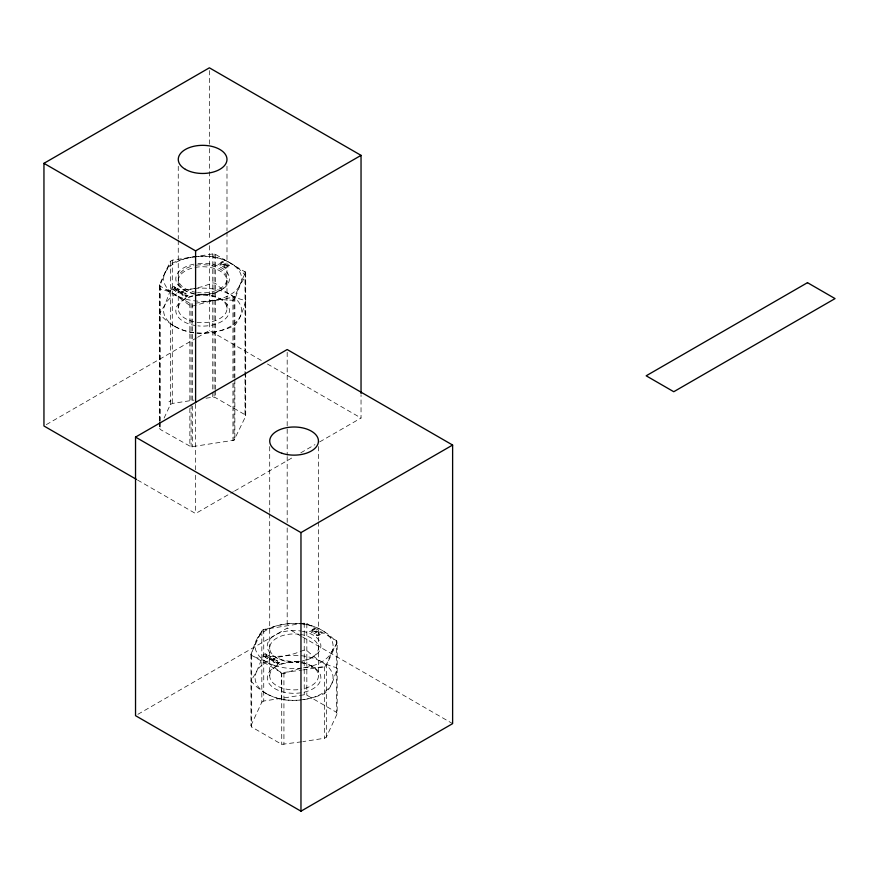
<?xml version="1.0" encoding="UTF-8"?>
<svg xmlns="http://www.w3.org/2000/svg" width="879" height="879" viewBox="0 0 879 879"><rect width="100%" height="100%" fill="white"/><g stroke="black" fill="none" stroke-linecap="round" stroke-linejoin="round"><path stroke-width="0.66" stroke-dasharray="4.39 3.3" d="M223.936 267.04L224.42 266.425L224.804 267.04A1.22 0.703 0 0 0 225.101 267.798L227.265 267.71L227.331 266.502A1.45 0.835 0 0 0 226.342 266.249L225.529 265.908L228.43 264.766L230.792 266.128L228.342 265.359L226.804 265.941L228.584 266.908L227.606 268.205A2.384 1.373 0 0 1 226.441 268.458L224.123 267.677A1.956 1.132 0 0 1 223.936 267.04M159.528 421.107L159.528 284.653L170.372 261.283L172.284 260.184L196.577 256.426M245.702 372.542L245.702 416.206L234.034 440.203L191.117 446.84L160.231 429.435L159.528 427.93L160.67 425.469M164.098 418.085L170.372 404.56L170.372 261.283M234.858 378.179L234.858 296.311L245.527 272.16L215.377 254.328L212.762 253.921L197.929 256.218M301.475 741.821L281.73 744.359L251.691 727.021L250.987 725.516L250.987 653.877L261.832 630.507L263.744 629.397L304.222 623.145L306.837 623.541L336.47 640.648L337.162 642.164L337.162 713.792L326.318 737.162L324.406 738.272L302.826 741.612M250.987 725.516L261.832 702.145L261.832 630.507M326.318 737.162L326.318 665.524L337.162 642.164M195.171 303.255L232.946 297.41L234.858 296.311M168.966 401.802L170.878 400.703M183.667 299.695L185.392 298.662M219.849 290.773L221.574 289.74M275.127 666.886L276.841 665.853M311.309 657.964L313.034 656.932M46.312 424.623L196.391 337.986M197.566 337.305L209.389 330.482L262.7 361.258M170.372 404.56L172.284 403.45L193.874 400.11M137.542 480.033L195.599 513.545L233.407 491.713M234.594 491.031L293.674 456.915M300.772 452.828L314.946 444.642M319.67 441.906L361.038 418.03L361.038 394.77M137.904 714.308L287.18 628.122L301.365 636.308M261.832 702.145L263.744 701.035L304.222 694.773L306.837 695.179L336.47 712.287L337.162 713.792M302.826 669.974L324.406 666.634L326.318 665.524M206.016 398.231L212.762 397.187L215.377 397.594L245.01 414.701L245.702 416.206M250.987 653.877L251.691 655.382L281.73 672.732L301.475 670.183M166.757 289.927L168.845 290.048L191.117 306.452L212.707 300.541L222.805 299.706L232.946 300.288L234.858 299.19L240.286 284.62L245.702 275.819C235.583 263.381 219.014 255.328 202.62 256.218C191.556 256.723 180.206 258.964 170.372 264.172C164.889 270.93 162.285 279.412 159.528 287.532L160.231 289.048L167.658 291.18L175.042 294.718A38.995 22.513 0 0 0 239.264 286.499A38.995 22.513 0 0 0 199.225 256.371A38.995 22.513 0 0 0 168.845 290.048M159.528 284.653L160.231 286.158L189.864 303.266L192.479 303.673L192.479 400.549M281.324 673.347L283.928 673.754L294.08 670.029L304.167 667.732L325.494 667.007L331.746 651.822L337.162 643.021C327.043 630.573 310.474 622.519 294.08 623.42C283.016 623.925 271.666 626.156 261.832 631.364C256.349 638.121 253.745 646.614 250.987 654.734L251.691 656.239C263.129 658.613 272.962 665.436 281.324 673.347L281.324 699.42C295.86 701.871 310.924 699.354 324.406 693.564C332.108 688.202 333.745 677.291 337.162 669.095L336.47 667.579C325.021 665.216 315.198 658.382 306.837 650.471L304.222 650.075L294.08 653.789L283.983 656.086L262.667 656.811L256.415 672.006L250.987 680.807C258.228 690.092 269.787 696.64 281.324 699.42M267.436 363.994L361.038 418.03M302.552 636.989L452.619 723.637M219.849 298.662L221.574 299.695M183.667 289.74L185.392 290.773A24.37 14.075 0 0 0 226.156 284.466A24.37 14.075 0 0 0 196.314 267.227A24.37 14.075 0 0 0 185.392 290.773M311.309 665.853L313.034 666.886M275.127 656.932L276.841 657.964M336.47 640.648L336.47 712.287M324.406 666.634L324.406 738.272M318.451 446.554L318.451 520.555M318.451 521.928L318.451 675.808A24.37 14.075 0 0 1 301.607 689.191M306.837 623.541L306.837 695.179M304.222 623.145L304.222 694.773M287.18 352.281L287.18 427.754M287.18 429.128L287.18 455.201M287.18 456.575L287.18 522.445M287.18 527.938L287.18 628.122M283.928 672.896L283.928 744.524M281.73 672.732L281.73 744.359M269.71 446.554L269.71 512.336M269.71 513.71L269.71 675.808A24.37 14.075 0 0 0 300.387 689.4M263.744 629.397L263.744 701.035M251.691 655.382L251.691 727.021M245.702 272.94L245.702 371.18M245.527 272.16L245.527 371.762M245.527 373.135L245.527 415.426M245.01 271.435L245.01 414.701M234.858 379.541L234.858 439.577M234.034 296.937L234.034 377.443M234.034 382.892L234.034 440.203M232.946 297.41L232.946 377.915M232.946 383.376L232.946 440.687M226.991 166.263L226.991 230.759M226.991 232.133L226.991 278.797M226.991 280.819L226.991 308.606M215.377 254.328L215.377 389.408M215.377 390.77L215.377 397.594M214.113 254.02L214.113 390.474M214.113 391.836L214.113 397.297M212.762 253.921L212.762 397.187M209.389 70.551L209.389 147.156M209.389 148.529L209.389 240.187M209.389 245.659L209.389 330.482M195.599 404.098L195.599 469.771M195.599 475.242L195.599 513.545M192.479 406.01L192.479 446.95M191.117 303.574L191.117 403.175M191.117 404.538L191.117 446.84M189.864 303.266L189.864 402.879M189.864 408.339L189.864 446.543M178.25 166.263L178.25 239M178.25 240.374L178.25 278.797M178.25 280.819L178.25 308.606M172.284 260.184L172.284 403.45M160.231 286.158L160.231 421.25M160.231 422.612L160.231 429.435M159.714 285.433L159.714 420.525M159.714 421.887L159.714 428.71M159.528 422.469L159.528 427.93M300.387 634.429A24.37 14.075 0 0 1 318.44 647.647A24.37 14.075 0 0 1 301.607 661.404M300.387 661.612A24.37 14.075 0 0 1 269.71 648.383A24.37 14.075 0 0 1 299.157 634.253M196.314 265.205A24.37 14.075 0 0 1 226.98 278.434A24.37 14.075 0 0 1 197.544 292.553M196.314 292.388A24.37 14.075 0 0 1 178.283 279.533A24.37 14.075 0 0 1 193.885 265.656M193.885 321.747A24.37 14.075 0 0 1 186.634 297.992A24.37 14.075 0 0 1 226.364 305.442A24.37 14.075 0 0 1 196.314 322.197M195.676 295.685A26.809 15.481 0 0 1 229.397 309.957A26.809 15.481 0 0 1 197.962 325.878M195.676 325.582A26.809 15.481 0 0 1 175.822 311.034A26.809 15.481 0 0 1 194.347 295.915M197.962 263.557A26.809 15.481 0 0 1 229.43 278.797A26.809 15.481 0 0 1 197.962 294.036M194.347 293.52A26.809 15.481 0 0 1 175.822 278.39A26.809 15.481 0 0 1 195.676 263.843M301.607 662.425A24.37 14.075 0 0 1 318.451 675.808M269.71 675.808A24.37 14.075 0 0 1 300.387 662.217M301.014 662.876A26.809 15.481 0 0 1 320.879 677.423A26.809 15.481 0 0 1 302.354 692.553M301.014 692.784A26.809 15.481 0 0 1 267.293 678.5A26.809 15.481 0 0 1 298.739 662.59M302.354 631.265A26.809 15.481 0 0 1 320.879 646.395A26.809 15.481 0 0 1 301.014 660.942M298.739 661.228A26.809 15.481 0 0 1 267.293 645.318A26.809 15.481 0 0 1 301.014 631.045M175.899 287.927L173.504 289.554L170.438 288.411L173.888 286.422L175.899 287.927M267.359 655.119L264.964 656.756L261.898 655.602L265.348 653.613L267.359 655.119M184.359 294.729L182.964 295.256L181.997 294.267A1.439 0.835 0 0 0 181.799 294.729L183.744 295.608L186.106 294.234A1.242 0.714 0 0 0 186.194 293.652L185.359 293.092A1.351 0.78 0 0 0 184.37 293.048C187.831 294.476 183.579 293.663 184.359 294.729M275.819 661.92L274.424 662.447L273.457 661.469A1.439 0.835 0 0 0 273.259 661.931L275.204 662.81L277.566 661.426A1.242 0.714 0 0 0 277.654 660.843L276.819 660.294A1.351 0.78 0 0 0 275.83 660.25C278.907 661.623 275.27 660.81 275.819 661.92M175.273 287.938L173.46 289.191L171.306 288.444L173.943 286.917L175.273 287.938M266.733 655.13L264.92 656.382L262.766 655.635L265.392 654.119L266.733 655.13M320.077 634.341L319.066 635.396A2.384 1.373 0 0 1 317.901 635.66L315.583 634.88A1.956 1.132 0 0 1 315.396 634.231L315.88 633.627L316.264 634.242A1.22 0.703 0 0 0 316.561 634.99L318.725 634.902L318.791 633.693A1.45 0.835 0 0 0 317.802 633.44L316.989 633.1L319.89 631.957L322.252 633.319L319.791 632.55L318.264 633.144L320.077 634.341M180.975 292.344C182.656 294.597 183.854 290.301 180.975 292.344M272.435 659.547C274.116 661.799 275.314 657.503 272.435 659.547M180.382 292.257L182.041 293.234A2.989 1.725 0 0 1 181.074 293.641L179.173 292.949A1.209 0.692 0 0 0 179.228 293.487L179.953 293.916A1.505 0.868 0 0 0 180.909 294.004L183.579 292.465A1.56 0.901 0 0 0 183.118 291.729L180.382 292.257M271.842 659.448L273.501 660.426A2.989 1.725 0 0 1 272.534 660.832L270.633 660.14A1.209 0.692 0 0 0 270.688 660.689L271.413 661.107A1.505 0.868 0 0 0 272.369 661.195L275.039 659.657A1.56 0.901 0 0 0 274.578 658.931L271.842 659.448M170.372 290.246L164.955 304.804L159.528 313.605C169.658 326.043 186.227 334.108 202.62 333.207C213.685 332.701 225.035 330.471 234.858 325.263C240.352 318.506 242.956 310.012 245.702 301.893L245.01 300.387C233.561 298.014 223.738 291.191 215.377 283.28L212.762 282.873L202.62 286.598L192.523 288.894L182.436 289.718L172.284 289.136L170.372 290.246M179.173 289.477L178.272 292.081L181.426 290.773L177.976 292.762L178.404 289.883L175.251 291.191L179.173 289.477M270.633 656.668L269.732 659.272L272.886 657.964L269.435 659.953L269.864 657.074L266.711 658.393L270.633 656.668M222.508 262.096L219.838 265.216L225.771 264.052L221.794 266.348L222.398 266.7L227.156 263.953L226.31 263.458L220.838 265.008L223.563 261.876L222.618 261.338L217.86 264.074L218.464 264.425L222.508 262.096M313.968 629.287L311.298 632.419L317.231 631.243L313.254 633.539L313.858 633.891L318.605 631.144L317.758 630.661L312.298 632.21L315.023 629.078L314.078 628.529L309.32 631.276L309.924 631.627L313.968 629.287M177.448 288.477L173.998 290.466L177.448 288.477M185.008 295.421L186.117 296.509L185.711 297.234L189.161 295.234L185.008 295.421M188.062 295.388L186.502 296.289L185.425 295.663L188.062 295.388M268.908 655.668L265.458 657.657L268.908 655.668M276.467 662.612L277.577 663.7L277.171 664.425L280.621 662.436L276.467 662.612M279.511 662.579L277.962 663.48L276.885 662.854L279.511 662.579M175.042 326.548A38.995 22.513 0 0 0 240.286 316.462A38.995 22.513 0 0 0 192.523 288.894A38.995 22.513 0 0 0 175.042 326.548M274.578 665.491A38.995 22.513 0 0 0 333.075 645.988A38.995 22.513 0 0 0 274.578 626.496A38.995 22.513 0 0 0 274.578 665.491M266.502 693.751A38.995 22.513 0 0 0 331.746 683.653A38.995 22.513 0 0 0 283.983 656.086A38.995 22.513 0 0 0 266.502 693.751"/><path stroke-width="1.32" d="M136.366 479.341L43.95 425.996L43.95 163.329L209.389 67.815L361.038 155.363L361.038 393.407M43.95 163.329L195.599 250.878L361.038 155.363M135.531 437.094L287.18 349.534L452.619 445.049L452.619 723.637L300.97 811.185L135.531 715.671L135.531 437.094L300.97 532.597L452.619 445.049M300.97 532.597L300.97 811.185M195.599 250.878L195.599 402.736M807.482 282.675L646.175 375.805L673.754 391.726L835.05 298.596L807.482 282.675M281.895 453.256A24.37 14.075 0 0 0 318.451 441.071A24.37 14.075 0 0 0 281.895 428.886A24.37 14.075 0 0 0 281.895 453.256M185.392 169.35A24.37 14.075 0 0 0 226.156 163.044A24.37 14.075 0 0 0 196.314 145.815A24.37 14.075 0 0 0 185.392 169.35"/></g></svg>
